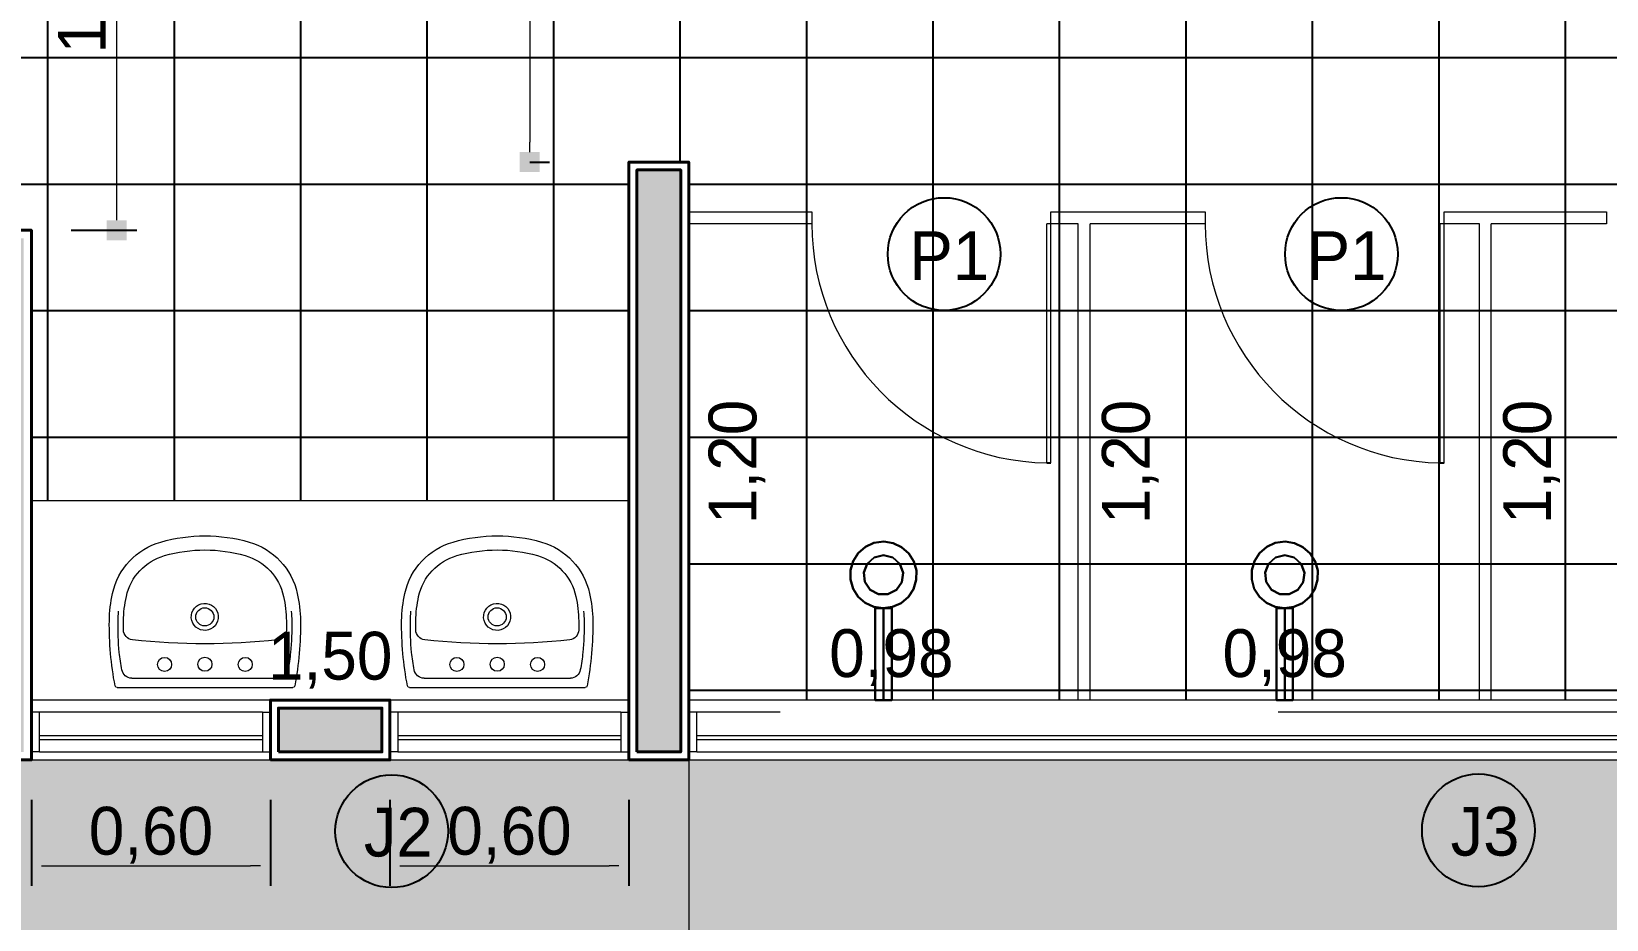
# Model space of a CAD drawing. Header units: millimetres. Extents: x 3006 to 6000, y 1661 to 3774.
# Drawn here: x 3761.305 to 3765.26, y 1859.657 to 1861.885 of the extents above; entities that cross this region are included whole.
import ezdxf

# ---------------------------------------------------------------- set-up
doc = ezdxf.new("R2010")
doc.units = ezdxf.units.MM
doc.header["$LTSCALE"] = 10
doc.linetypes.add('OCULTA', pattern=[0.375, 0.25, -0.125])
for name, color, linetype, lineweight in [('.10 ultra fina', 240, 'Continuous', 5), ('.15', 150, 'Continuous', 15), ('.20', 130, 'Continuous', 20), ('.40', 20, 'Continuous', 40), ('.40 Interno parede', 27, 'Continuous', 40), ('COTAS', 230, 'Continuous', 15)]:
    doc.layers.add(name, color=color, linetype=linetype, lineweight=lineweight)
doc.layers.add('.20 hachura', color=185, linetype='Continuous')
doc.layers.add('Escrita', color=34, linetype='Continuous')
doc.layers.add('Verde', color=7, linetype='Continuous', true_color=0x136734)
doc.styles.add('Texto Wilian', font='himalaya.ttf')
doc.dimstyles.new('Cota 1-75 Exter WMJ', dxfattribs={"dimtxt": 0.12, "dimasz": 0.05, "dimexe": 0.05, "dimexo": 0.1, "dimgap": 0.002, "dimtad": 1, "dimzin": 1, "dimtxsty": 'Texto Wilian', "dimblk": 'BOXFILLED', "dimcen": 2.5, "dimclrd": 230, "dimclre": 230, "dimclrt": 104, "dimazin": 0, "dimtfac": 1, "dimtix": 1, "dimtmove": 0, "dimatfit": 3, "dimfxl": 0.3, "dimfxlon": 1, "dimlwd": 20, "dimarcsym": 1})
doc.dimstyles.new('Cota 1-75 Interna WMJ', dxfattribs={"dimtxt": 0.12, "dimasz": 0.01, "dimexe": 1.25, "dimexo": 0.625, "dimgap": 0.05, "dimtad": 1, "dimzin": 1, "dimtxsty": 'Texto Wilian', "dimcen": 0, "dimse1": 1, "dimse2": 1, "dimsd1": 1, "dimsd2": 1, "dimclrd": 106, "dimclrt": 104, "dimazin": 0, "dimtfac": 1, "dimtix": 1, "dimtmove": 0, "dimatfit": 3, "dimfxl": 1, "dimlwd": 35, "dimarcsym": 2})

# ---------------------------------------------------------------- blocks, each defined once
blk = doc.blocks.new('*D186')
at = {"layer": 'Defpoints', "color": 0, "transparency": 16777216}
for p in [(3764.8975, 1861.403), (3764.8975, 1860.208), (3765.1961, 1860.208)]:
    blk.add_point(p, dxfattribs=at)
at = {"layer": 'COTAS', "color": 104, "transparency": 16777216, "insert": (3765.0714, 1860.8055), "char_height": 0.12, "attachment_point": 5, "rotation": 90, "style": 'Texto Wilian'}
blk.add_mtext('1,20', dxfattribs=at)
blk = doc.blocks.new('*D187')
at = {"layer": 'Defpoints', "color": 0, "transparency": 16777216}
for p in [(3765.9478, 1860.1899), (3764.9703, 1859.9439), (3765.9478, 1859.9439)]:
    blk.add_point(p, dxfattribs=at)
at = {"layer": 'COTAS', "color": 104, "transparency": 16777216, "insert": (3765.4591, 1860.3146), "char_height": 0.12, "attachment_point": 5, "style": 'Texto Wilian'}
blk.add_mtext('0,98', dxfattribs=at)
blk = doc.blocks.new('*D188')
at = {"layer": 'Defpoints', "color": 0, "transparency": 16777216}
for p in [(3763.89, 1861.403), (3763.89, 1860.208), (3764.1886, 1860.208)]:
    blk.add_point(p, dxfattribs=at)
at = {"layer": 'COTAS', "color": 104, "transparency": 16777216, "insert": (3764.0639, 1860.8055), "char_height": 0.12, "attachment_point": 5, "rotation": 90, "style": 'Texto Wilian'}
blk.add_mtext('1,20', dxfattribs=at)
blk = doc.blocks.new('*D189')
at = {"layer": 'Defpoints', "color": 0, "transparency": 16777216}
for p in [(3764.9403, 1860.1899), (3763.9628, 1859.9439), (3764.9403, 1859.9439)]:
    blk.add_point(p, dxfattribs=at)
at = {"layer": 'COTAS', "color": 104, "transparency": 16777216, "insert": (3764.4516, 1860.3146), "char_height": 0.12, "attachment_point": 5, "style": 'Texto Wilian'}
blk.add_mtext('0,98', dxfattribs=at)
blk = doc.blocks.new('*D190')
at = {"layer": 'Defpoints', "color": 0, "transparency": 16777216}
for p in [(3762.9025, 1861.403), (3762.9025, 1860.208), (3763.2011, 1860.208)]:
    blk.add_point(p, dxfattribs=at)
at = {"layer": 'COTAS', "color": 104, "transparency": 16777216, "insert": (3763.0764, 1860.8055), "char_height": 0.12, "attachment_point": 5, "rotation": 90, "style": 'Texto Wilian'}
blk.add_mtext('1,20', dxfattribs=at)
blk = doc.blocks.new('*D191')
at = {"layer": 'Defpoints', "color": 0, "transparency": 16777216}
for p in [(3763.9528, 1860.1899), (3762.9753, 1859.9439), (3763.9528, 1859.9439)]:
    blk.add_point(p, dxfattribs=at)
at = {"layer": 'COTAS', "color": 104, "transparency": 16777216, "insert": (3763.4641, 1860.3146), "char_height": 0.12, "attachment_point": 5, "style": 'Texto Wilian'}
blk.add_mtext('0,98', dxfattribs=at)
blk = doc.blocks.new('pia')
at = {"layer": 'Verde', "color": 106, "lineweight": 9}
for p, q in [((3632.5386, 1892.7625), (3632.9798, 1892.7625)), ((3632.5755, 1892.7392), (3632.9428, 1892.7392)), ((3632.5195, 1892.5854), (3632.5194, 1892.5854))]:
    blk.add_line(p, q, dxfattribs=at)
for centre, radius, start, end in [((3633.3451, 1892.6044), 0.826, 169.2541, 180.6498), ((3632.5386, 1892.7575), 0.00506, 90.0042, 169.2583), ((3632.9798, 1892.7575), 0.00506, 10.7281, 89.9972), ((3632.1722, 1892.6044), 0.827, 359.3495, 10.731), ((3633.2251, 1892.5969), 0.6854, 169.7827, 173.4949), ((3632.5755, 1892.7139), 0.0253, 90, 169.783), ((3632.6579, 1892.7048), 0.0177, 90, 270), ((3632.6579, 1892.7048), 0.0177, 270, 90), ((3632.7592, 1892.7043), 0.0177, 90, 270), ((3632.7592, 1892.7043), 0.0177, 270, 90), ((3632.8604, 1892.7048), 0.0177, 90, 270), ((3632.8604, 1892.7048), 0.0177, 270, 90), ((3632.9428, 1892.7139), 0.0253, 10.2166, 89.9995), ((3632.2932, 1892.5969), 0.6854, 6.5048, 10.217), ((3633.2277, 1892.6089), 0.6867, 174.5181, 181.1215), ((3632.2906, 1892.6089), 0.6867, 358.8786, 5.482), ((3632.5799, 1892.6178), 0.0253, 96.4549, 178.7674), ((3632.7592, 1891.0334), 1.6198, 83.5451, 96.4549), ((3632.9384, 1892.6178), 0.0253, 1.2326, 83.5451), ((3632.8734, 1892.602), 0.3543, 181.1211, 192.3163), ((3632.8734, 1892.602), 0.3323, 181.1217, 185.2926), ((3632.9725, 1892.6065), 0.418, 178.3832, 181.481), ((3632.8734, 1892.602), 0.3189, 181.1216, 192.3168), ((3632.7588, 1892.5854), 0.0339, 355.6714, 355.6007), ((3632.7588, 1892.5854), 0.0228, 90, 270), ((3632.7588, 1892.5854), 0.0228, 270, 90), ((3632.6449, 1892.602), 0.3189, 347.6831, 358.8784), ((3632.5459, 1892.6065), 0.418, 358.5187, 1.6165), ((3632.6449, 1892.602), 0.3323, 354.7074, 358.8783), ((3632.6449, 1892.602), 0.3543, 347.6833, 358.8785), ((3632.6954, 1892.5631), 0.1721, 192.3168, 254.1028), ((3632.6954, 1892.5631), 0.1367, 192.3168, 254.1027), ((3632.8229, 1892.5631), 0.1367, 285.8973, 347.6832), ((3632.8229, 1892.5631), 0.1721, 285.8972, 347.6832), ((3632.7592, 1892.787), 0.3695, 254.1028, 285.8972), ((3632.7592, 1892.787), 0.4049, 254.1028, 285.8972)]:
    blk.add_arc(centre, radius, start, end, dxfattribs=at)
blk = doc.blocks.new('*D205')
at = {"layer": 'Defpoints', "color": 0, "transparency": 16777216}
for p in [(3761.3053, 1860.4463), (3762.8053, 1860.4463), (3761.3053, 1860.1833)]:
    blk.add_point(p, dxfattribs=at)
at = {"layer": 'COTAS', "color": 104, "transparency": 16777216, "insert": (3762.0553, 1860.3081), "char_height": 0.12, "attachment_point": 5, "style": 'Texto Wilian'}
blk.add_mtext('1,50', dxfattribs=at)
blk = doc.blocks.new('_BoxFilled')
at = {"color": 0, "linetype": 'ByBlock', "lineweight": -2}
blk.add_line((-0.5, 0), (-1, 0), dxfattribs=at)
at = {"color": 0, "linetype": 'ByBlock'}
blk.add_solid([(-0.5, 0.5), (0.5, 0.5), (-0.5, -0.5), (0.5, -0.5)], dxfattribs=at)
blk = doc.blocks.new('*D301')
at = {"layer": 'COTAS', "color": 230, "lineweight": -2, "transparency": 16777216}
for p, q in [((3717.9963, 1858.4835), (3717.9963, 1858.1335)), ((3773.2383, 1858.4835), (3773.2383, 1858.1335))]:
    blk.add_line(p, q, dxfattribs=at)
at = {"layer": 'COTAS', "color": 230, "linetype": 'Continuous', "lineweight": 20, "transparency": 16777216}
blk.add_line((3773.1883, 1858.1835), (3718.0463, 1858.1835), dxfattribs=at)
at = {"layer": 'Defpoints', "color": 0, "transparency": 16777216}
for p in [(3773.2383, 1868.8129), (3717.9963, 1859.6079), (3717.9963, 1858.1835)]:
    blk.add_point(p, dxfattribs=at)
at = {"layer": 'COTAS', "color": 230, "lineweight": 20, "transparency": 16777216, "xscale": 0.05, "yscale": 0.05, "zscale": 0.05, "rotation": 180}
blk.add_blockref('_BoxFilled', (3717.9963, 1858.1835), dxfattribs=at)
at = {"layer": 'COTAS', "color": 230, "lineweight": 20, "transparency": 16777216, "xscale": 0.05, "yscale": 0.05, "zscale": 0.05}
blk.add_blockref('_BoxFilled', (3773.2383, 1858.1835), dxfattribs=at)
at = {"layer": 'COTAS', "color": 104, "transparency": 16777216, "insert": (3745.6173, 1858.2602), "char_height": 0.12, "attachment_point": 5, "style": 'Texto Wilian'}
blk.add_mtext('55,24', dxfattribs=at)
blk = doc.blocks.new('*D348')
at = {"layer": 'COTAS', "color": 230, "lineweight": -2, "transparency": 16777216}
for p, q in [((3762.5561, 1862.603), (3762.5061, 1862.603)), ((3762.5561, 1861.558), (3762.6061, 1861.558))]:
    blk.add_line(p, q, dxfattribs=at)
at = {"layer": 'COTAS', "color": 230, "linetype": 'Continuous', "lineweight": 20, "transparency": 16777216}
blk.add_line((3762.5561, 1862.553), (3762.5561, 1861.608), dxfattribs=at)
at = {"layer": 'Defpoints', "color": 0, "transparency": 16777216}
for p in [(3762.5561, 1862.603), (3762.5561, 1861.558), (3762.5561, 1861.558)]:
    blk.add_point(p, dxfattribs=at)
at = {"layer": 'COTAS', "color": 230, "lineweight": 20, "transparency": 16777216, "xscale": 0.05, "yscale": 0.05, "zscale": 0.05}
for p, rotation in [((3762.5561, 1862.603), 90), ((3762.5561, 1861.558), 270)]:
    blk.add_blockref('_BoxFilled', p, dxfattribs=dict(at, rotation=rotation))
at = {"layer": 'COTAS', "color": 104, "transparency": 16777216, "insert": (3762.4794, 1862.0805), "char_height": 0.12, "attachment_point": 5, "rotation": 90, "style": 'Texto Wilian'}
blk.add_mtext('1,05', dxfattribs=at)
blk = doc.blocks.new('*D357')
at = {"layer": 'COTAS', "color": 230, "lineweight": -2, "transparency": 16777216}
for p, q in [((3761.4053, 1862.5867), (3761.5694, 1862.5867)), ((3761.4053, 1861.3867), (3761.5694, 1861.3867))]:
    blk.add_line(p, q, dxfattribs=at)
at = {"layer": 'COTAS', "color": 230, "linetype": 'Continuous', "lineweight": 20, "transparency": 16777216}
blk.add_line((3761.5194, 1861.4367), (3761.5194, 1862.5367), dxfattribs=at)
at = {"layer": 'Defpoints', "color": 0, "transparency": 16777216}
for p in [(3761.3053, 1862.5867), (3761.5194, 1862.5867), (3761.3053, 1861.3867)]:
    blk.add_point(p, dxfattribs=at)
at = {"layer": 'COTAS', "color": 230, "lineweight": 20, "transparency": 16777216, "xscale": 0.05, "yscale": 0.05, "zscale": 0.05}
for p, rotation in [((3761.5194, 1862.5867), 90), ((3761.5194, 1861.3867), 270)]:
    blk.add_blockref('_BoxFilled', p, dxfattribs=dict(at, rotation=rotation))
at = {"layer": 'COTAS', "color": 104, "transparency": 16777216, "insert": (3761.4427, 1861.9867), "char_height": 0.12, "attachment_point": 5, "rotation": 90, "style": 'Texto Wilian'}
blk.add_mtext('1,20', dxfattribs=at)
blk = doc.blocks.new('ertetet')
at = {"layer": 'Verde', "color": 106}
for points, invisible_edges in [([(3764.2006, 1857.0797, -0.0983), (3764.1481, 1857.0343, -0.0983), (3764.1413, 1857.0115, -0.0983)], 13), ([(3764.2006, 1857.0797, -0.0983), (3764.1413, 1857.0115, -0.0983), (3764.1413, 1856.9877, -0.0983)], 13), ([(3764.2006, 1857.0797, -0.0983), (3764.1413, 1856.9877, -0.0983), (3764.1479, 1856.9649, -0.0983)], 13), ([(3764.1413, 1857.0115, 0.0127), (3764.1481, 1857.0343, 0.0127), (3764.2006, 1857.0797, 0.0127)], 14), ([(3764.1413, 1856.9877, 0.0127), (3764.1413, 1857.0115, 0.0127), (3764.2006, 1857.0797, 0.0127)], 14), ([(3764.1479, 1856.9649, 0.0127), (3764.1413, 1856.9877, 0.0127), (3764.2006, 1857.0797, 0.0127)], 14), ([(3764.2006, 1857.0797, -0.0983), (3764.1479, 1856.9649, -0.0983), (3764.1607, 1856.9448, -0.0983)], 13), ([(3764.1607, 1856.9448, 0.0127), (3764.1479, 1856.9649, 0.0127), (3764.2006, 1857.0797, 0.0127)], 14), ([(3764.2006, 1857.0797, -0.0983), (3764.161, 1857.0543, -0.0983), (3764.1481, 1857.0343, -0.0983)], 13), ([(3764.1481, 1857.0343, 0.0127), (3764.161, 1857.0543, 0.0127), (3764.2006, 1857.0797, 0.0127)], 14), ([(3764.2006, 1857.0797, -0.0983), (3764.1607, 1856.9448, -0.0983), (3764.1786, 1856.9292, -0.0983)], 13), ([(3764.1786, 1856.9292, 0.0127), (3764.1607, 1856.9448, 0.0127), (3764.2006, 1857.0797, 0.0127)], 14), ([(3764.2006, 1857.0797, -0.0983), (3764.179, 1857.0698, -0.0983), (3764.161, 1857.0543, -0.0983)], 12), ([(3764.161, 1857.0543, 0.0127), (3764.179, 1857.0698, 0.0127), (3764.2006, 1857.0797, 0.0127)], 12), ([(3764.2006, 1857.0797, -0.0983), (3764.1786, 1856.9292, -0.0983), (3764.2002, 1856.9192, -0.0983)], 13), ([(3764.2002, 1856.9192, 0.0127), (3764.1786, 1856.9292, 0.0127), (3764.2006, 1857.0797, 0.0127)], 14), ([(3764.2006, 1857.0797, -0.0983), (3764.2002, 1856.9192, -0.0983), (3764.2237, 1856.9157, -0.0983)], 13), ([(3764.2237, 1856.9157, 0.0127), (3764.2002, 1856.9192, 0.0127), (3764.2006, 1857.0797, 0.0127)], 14), ([(3764.2006, 1857.0797, -0.0983), (3764.2485, 1857.0794, -0.0983), (3764.225, 1857.083, -0.0983)], 1), ([(3764.225, 1857.083, 0.0127), (3764.2485, 1857.0794, 0.0127), (3764.2006, 1857.0797, 0.0127)], 2), ([(3764.2006, 1857.0797, -0.0983), (3764.2237, 1856.9157, -0.0983), (3764.2473, 1856.919, -0.0983)], 13), ([(3764.2006, 1857.0797, -0.0983), (3764.2473, 1856.919, -0.0983), (3764.2689, 1856.9287, -0.0983)], 13), ([(3764.2473, 1856.919, 0.0127), (3764.2237, 1856.9157, 0.0127), (3764.2006, 1857.0797, 0.0127)], 14), ([(3764.2689, 1856.9287, 0.0127), (3764.2473, 1856.919, 0.0127), (3764.2006, 1857.0797, 0.0127)], 14), ([(3764.2485, 1857.0794, -0.0983), (3764.3005, 1857.0335, -0.0983), (3764.27, 1857.0694, -0.0983)], 3), ([(3764.27, 1857.0694, 0.0127), (3764.3005, 1857.0335, 0.0127), (3764.2485, 1857.0794, 0.0127)], 3), ([(3764.2011, 1857.0434, 0.0127), (3764.1833, 1857.0277, 0.0127), (3764.1748, 1857.0055, 0.0127)], 12), ([(3764.2011, 1857.0434, 0.0127), (3764.1748, 1857.0055, 0.0127), (3764.1776, 1856.9819, 0.0127)], 13), ([(3764.1748, 1857.0055, 0.0444), (3764.1833, 1857.0277, 0.0444), (3764.2011, 1857.0434, 0.0444)], 12), ([(3764.1776, 1856.9819, 0.0444), (3764.1748, 1857.0055, 0.0444), (3764.2011, 1857.0434, 0.0444)], 14), ([(3764.2011, 1857.0434, 0.0127), (3764.1776, 1856.9819, 0.0127), (3764.191, 1856.9623, 0.0127)], 13), ([(3764.191, 1856.9623, 0.0444), (3764.1776, 1856.9819, 0.0444), (3764.2011, 1857.0434, 0.0444)], 14), ([(3764.2011, 1857.0434, 0.0127), (3764.191, 1856.9623, 0.0127), (3764.212, 1856.9512, 0.0127)], 13), ([(3764.212, 1856.9512, 0.0444), (3764.191, 1856.9623, 0.0444), (3764.2011, 1857.0434, 0.0444)], 14), ([(3764.2011, 1857.0434, 0.0127), (3764.2652, 1857.0272, 0.0127), (3764.2246, 1857.049, 0.0127)], 3), ([(3764.2246, 1857.049, 0.0444), (3764.2652, 1857.0272, 0.0444), (3764.2011, 1857.0434, 0.0444)], 3), ([(3764.2011, 1857.0434, 0.0127), (3764.212, 1856.9512, 0.0127), (3764.2357, 1856.9511, 0.0127)], 13), ([(3764.2011, 1857.0434, 0.0127), (3764.2357, 1856.9511, 0.0127), (3764.2568, 1856.962, 0.0127)], 13), ([(3764.2357, 1856.9511, 0.0444), (3764.212, 1856.9512, 0.0444), (3764.2011, 1857.0434, 0.0444)], 14), ([(3764.2568, 1856.962, 0.0444), (3764.2357, 1856.9511, 0.0444), (3764.2011, 1857.0434, 0.0444)], 14), ([(3764.2246, 1857.049, 0.0127), (3764.2652, 1857.0272, 0.0127), (3764.2476, 1857.0431, 0.0127)], 1), ([(3764.2476, 1857.0431, 0.0444), (3764.2652, 1857.0272, 0.0444), (3764.2246, 1857.049, 0.0444)], 2), ([(3764.27, 1857.0694, -0.0983), (3764.3005, 1857.0335, -0.0983), (3764.2878, 1857.0536, -0.0983)], 1), ([(3764.2878, 1857.0536, 0.0127), (3764.3005, 1857.0335, 0.0127), (3764.27, 1857.0694, 0.0127)], 2), ([(3764.2652, 1857.0272, 0.0127), (3764.2568, 1856.962, 0.0127), (3764.2735, 1857.005, 0.0127)], 3), ([(3764.2735, 1857.005, 0.0444), (3764.2568, 1856.962, 0.0444), (3764.2652, 1857.0272, 0.0444)], 3), ([(3764.2735, 1857.005, 0.0127), (3764.2568, 1856.962, 0.0127), (3764.2704, 1856.9815, 0.0127)], 1), ([(3764.2704, 1856.9815, 0.0444), (3764.2568, 1856.962, 0.0444), (3764.2735, 1857.005, 0.0444)], 2), ([(3764.3005, 1857.0335, -0.0983), (3764.3068, 1856.9869, -0.0983), (3764.307, 1857.0107, -0.0983)], 1), ([(3764.307, 1857.0107, 0.0127), (3764.3068, 1856.9869, 0.0127), (3764.3005, 1857.0335, 0.0127)], 2), ([(3764.3068, 1856.9869, -0.0983), (3764.2689, 1856.9287, -0.0983), (3764.3, 1856.9641, -0.0983)], 3), ([(3764.3, 1856.9641, 0.0127), (3764.2689, 1856.9287, 0.0127), (3764.3068, 1856.9869, 0.0127)], 3), ([(3764.3, 1856.9641, -0.0983), (3764.2689, 1856.9287, -0.0983), (3764.287, 1856.9442, -0.0983)], 1), ([(3764.287, 1856.9442, 0.0127), (3764.2689, 1856.9287, 0.0127), (3764.3, 1856.9641, 0.0127)], 2)]:
    blk.add_3dface(points, dxfattribs=dict(at, invisible_edges=invisible_edges))
for points in [[(3764.2006, 1857.0797, 0.0127), (3764.179, 1857.0698, 0.0127), (3764.179, 1857.0698, -0.0983), (3764.2006, 1857.0797, -0.0983)], [(3764.225, 1857.083, 0.0127), (3764.2006, 1857.0797, 0.0127), (3764.2006, 1857.0797, -0.0983), (3764.225, 1857.083, -0.0983)], [(3764.2485, 1857.0794, 0.0127), (3764.225, 1857.083, 0.0127), (3764.225, 1857.083, -0.0983), (3764.2485, 1857.0794, -0.0983)], [(3764.27, 1857.0694, 0.0127), (3764.2485, 1857.0794, 0.0127), (3764.2485, 1857.0794, -0.0983), (3764.27, 1857.0694, -0.0983)], [(3764.161, 1857.0543, 0.0127), (3764.1481, 1857.0343, 0.0127), (3764.1481, 1857.0343, -0.0983), (3764.161, 1857.0543, -0.0983)], [(3764.179, 1857.0698, 0.0127), (3764.161, 1857.0543, 0.0127), (3764.161, 1857.0543, -0.0983), (3764.179, 1857.0698, -0.0983)], [(3764.2011, 1857.0434, 0.0444), (3764.1833, 1857.0277, 0.0444), (3764.1833, 1857.0277, 0.0127), (3764.2011, 1857.0434, 0.0127)], [(3764.2246, 1857.049, 0.0444), (3764.2011, 1857.0434, 0.0444), (3764.2011, 1857.0434, 0.0127), (3764.2246, 1857.049, 0.0127)], [(3764.2476, 1857.0431, 0.0444), (3764.2246, 1857.049, 0.0444), (3764.2246, 1857.049, 0.0127), (3764.2476, 1857.0431, 0.0127)], [(3764.2652, 1857.0272, 0.0444), (3764.2476, 1857.0431, 0.0444), (3764.2476, 1857.0431, 0.0127), (3764.2652, 1857.0272, 0.0127)], [(3764.2878, 1857.0536, 0.0127), (3764.27, 1857.0694, 0.0127), (3764.27, 1857.0694, -0.0983), (3764.2878, 1857.0536, -0.0983)], [(3764.3005, 1857.0335, 0.0127), (3764.2878, 1857.0536, 0.0127), (3764.2878, 1857.0536, -0.0983), (3764.3005, 1857.0335, -0.0983)], [(3764.1481, 1857.0343, 0.0127), (3764.1413, 1857.0115, 0.0127), (3764.1413, 1857.0115, -0.0983), (3764.1481, 1857.0343, -0.0983)], [(3764.1413, 1857.0115, 0.0127), (3764.1413, 1856.9877, 0.0127), (3764.1413, 1856.9877, -0.0983), (3764.1413, 1857.0115, -0.0983)], [(3764.1833, 1857.0277, 0.0444), (3764.1748, 1857.0055, 0.0444), (3764.1748, 1857.0055, 0.0127), (3764.1833, 1857.0277, 0.0127)], [(3764.1748, 1857.0055, 0.0444), (3764.1776, 1856.9819, 0.0444), (3764.1776, 1856.9819, 0.0127), (3764.1748, 1857.0055, 0.0127)], [(3764.2735, 1857.005, 0.0444), (3764.2652, 1857.0272, 0.0444), (3764.2652, 1857.0272, 0.0127), (3764.2735, 1857.005, 0.0127)], [(3764.2704, 1856.9815, 0.0444), (3764.2735, 1857.005, 0.0444), (3764.2735, 1857.005, 0.0127), (3764.2704, 1856.9815, 0.0127)], [(3764.307, 1857.0107, 0.0127), (3764.3005, 1857.0335, 0.0127), (3764.3005, 1857.0335, -0.0983), (3764.307, 1857.0107, -0.0983)], [(3764.3068, 1856.9869, 0.0127), (3764.307, 1857.0107, 0.0127), (3764.307, 1857.0107, -0.0983), (3764.3068, 1856.9869, -0.0983)], [(3764.1413, 1856.9877, 0.0127), (3764.1479, 1856.9649, 0.0127), (3764.1479, 1856.9649, -0.0983), (3764.1413, 1856.9877, -0.0983)], [(3764.1479, 1856.9649, 0.0127), (3764.1607, 1856.9448, 0.0127), (3764.1607, 1856.9448, -0.0983), (3764.1479, 1856.9649, -0.0983)], [(3764.1776, 1856.9819, 0.0444), (3764.191, 1856.9623, 0.0444), (3764.191, 1856.9623, 0.0127), (3764.1776, 1856.9819, 0.0127)], [(3764.191, 1856.9623, 0.0444), (3764.212, 1856.9512, 0.0444), (3764.212, 1856.9512, 0.0127), (3764.191, 1856.9623, 0.0127)], [(3764.2357, 1856.9511, 0.0444), (3764.2568, 1856.962, 0.0444), (3764.2568, 1856.962, 0.0127), (3764.2357, 1856.9511, 0.0127)], [(3764.2568, 1856.962, 0.0444), (3764.2704, 1856.9815, 0.0444), (3764.2704, 1856.9815, 0.0127), (3764.2568, 1856.962, 0.0127)], [(3764.287, 1856.9442, 0.0127), (3764.3, 1856.9641, 0.0127), (3764.3, 1856.9641, -0.0983), (3764.287, 1856.9442, -0.0983)], [(3764.3, 1856.9641, 0.0127), (3764.3068, 1856.9869, 0.0127), (3764.3068, 1856.9869, -0.0983), (3764.3, 1856.9641, -0.0983)], [(3764.1607, 1856.9448, 0.0127), (3764.1786, 1856.9292, 0.0127), (3764.1786, 1856.9292, -0.0983), (3764.1607, 1856.9448, -0.0983)], [(3764.1786, 1856.9292, 0.0127), (3764.2002, 1856.9192, 0.0127), (3764.2002, 1856.9192, -0.0983), (3764.1786, 1856.9292, -0.0983)], [(3764.2002, 1856.9192, 0.0127), (3764.2237, 1856.9157, 0.0127), (3764.2237, 1856.9157, -0.0983), (3764.2002, 1856.9192, -0.0983)], [(3764.2034, 1856.6854, -0.012), (3764.2034, 1856.9164, -0.012), (3764.2242, 1856.9164), (3764.2242, 1856.6854)], [(3764.2034, 1856.6854, -0.036), (3764.2034, 1856.9164, -0.036), (3764.2034, 1856.9164, -0.012), (3764.2034, 1856.6854, -0.012)], [(3764.2242, 1856.6854, -0.048), (3764.2242, 1856.9164, -0.048), (3764.2034, 1856.9164, -0.036), (3764.2034, 1856.6854, -0.036)], [(3764.212, 1856.9512, 0.0444), (3764.2357, 1856.9511, 0.0444), (3764.2357, 1856.9511, 0.0127), (3764.212, 1856.9512, 0.0127)], [(3764.2237, 1856.9157, 0.0127), (3764.2473, 1856.919, 0.0127), (3764.2473, 1856.919, -0.0983), (3764.2237, 1856.9157, -0.0983)], [(3764.2242, 1856.6854), (3764.2242, 1856.9164), (3764.245, 1856.9164, -0.012), (3764.245, 1856.6854, -0.012)], [(3764.245, 1856.6854, -0.036), (3764.245, 1856.9164, -0.036), (3764.2242, 1856.9164, -0.048), (3764.2242, 1856.6854, -0.048)], [(3764.245, 1856.6854, -0.012), (3764.245, 1856.9164, -0.012), (3764.245, 1856.9164, -0.036), (3764.245, 1856.6854, -0.036)], [(3764.2473, 1856.919, 0.0127), (3764.2689, 1856.9287, 0.0127), (3764.2689, 1856.9287, -0.0983), (3764.2473, 1856.919, -0.0983)], [(3764.2689, 1856.9287, 0.0127), (3764.287, 1856.9442, 0.0127), (3764.287, 1856.9442, -0.0983), (3764.2689, 1856.9287, -0.0983)]]:
    blk.add_3dface(points, dxfattribs=at)
blk = doc.blocks.new('*D916')
at = {"layer": 'COTAS', "color": 230, "lineweight": -2, "ltscale": 10, "transparency": 16777216}
for p, q in [((3761.3053, 1859.958), (3761.3053, 1859.7421)), ((3761.9053, 1859.958), (3761.9053, 1859.7421))]:
    blk.add_line(p, q, dxfattribs=at)
at = {"layer": 'COTAS', "color": 230, "linetype": 'Continuous', "lineweight": 20, "ltscale": 10, "transparency": 16777216}
blk.add_line((3761.3553, 1859.7921), (3761.8553, 1859.7921), dxfattribs=at)
at = {"layer": 'Defpoints', "color": 0, "ltscale": 10, "transparency": 16777216}
for p in [(3761.3053, 1860.058), (3761.9053, 1860.058), (3761.9053, 1859.7921)]:
    blk.add_point(p, dxfattribs=at)
at = {"layer": 'COTAS', "color": 230, "lineweight": 20, "ltscale": 10, "transparency": 16777216, "xscale": 0.05, "yscale": 0.05, "zscale": 0.05, "rotation": 180}
blk.add_blockref('_BoxFilled', (3761.3053, 1859.7921), dxfattribs=at)
at = {"layer": 'COTAS', "color": 230, "lineweight": 20, "ltscale": 10, "transparency": 16777216, "xscale": 0.05, "yscale": 0.05, "zscale": 0.05}
blk.add_blockref('_BoxFilled', (3761.9053, 1859.7921), dxfattribs=at)
at = {"layer": 'COTAS', "color": 104, "ltscale": 10, "transparency": 16777216, "insert": (3761.6053, 1859.8689), "char_height": 0.12, "attachment_point": 5, "style": 'Texto Wilian'}
blk.add_mtext('0,60', dxfattribs=at)
blk = doc.blocks.new('*D917')
at = {"layer": 'COTAS', "color": 230, "lineweight": -2, "ltscale": 10, "transparency": 16777216}
for p, q in [((3762.2053, 1859.958), (3762.2053, 1859.7421)), ((3762.8053, 1859.958), (3762.8053, 1859.7421))]:
    blk.add_line(p, q, dxfattribs=at)
at = {"layer": 'COTAS', "color": 230, "linetype": 'Continuous', "lineweight": 20, "ltscale": 10, "transparency": 16777216}
blk.add_line((3762.2553, 1859.7921), (3762.7553, 1859.7921), dxfattribs=at)
at = {"layer": 'Defpoints', "color": 0, "ltscale": 10, "transparency": 16777216}
for p in [(3762.2053, 1860.058), (3762.8053, 1860.058), (3762.8053, 1859.7921)]:
    blk.add_point(p, dxfattribs=at)
at = {"layer": 'COTAS', "color": 230, "lineweight": 20, "ltscale": 10, "transparency": 16777216, "xscale": 0.05, "yscale": 0.05, "zscale": 0.05, "rotation": 180}
blk.add_blockref('_BoxFilled', (3762.2053, 1859.7921), dxfattribs=at)
at = {"layer": 'COTAS', "color": 230, "lineweight": 20, "ltscale": 10, "transparency": 16777216, "xscale": 0.05, "yscale": 0.05, "zscale": 0.05}
blk.add_blockref('_BoxFilled', (3762.8053, 1859.7921), dxfattribs=at)
at = {"layer": 'COTAS', "color": 104, "ltscale": 10, "transparency": 16777216, "insert": (3762.5053, 1859.8689), "char_height": 0.12, "attachment_point": 5, "style": 'Texto Wilian'}
blk.add_mtext('0,60', dxfattribs=at)

msp = doc.modelspace()

# ---------------------------------------------------------------- hatches: boundary and pattern name
at = {"layer": '.20 hachura'}
h = msp.add_hatch(dxfattribs=at)
h.set_pattern_fill('AR-HBONE', color=185, scale=0.001)
edge = h.paths.add_edge_path()
edge.add_line((3773.0883, 1869.683), (3771.5066, 1869.683))
edge.add_arc((3758.223, 1873.9584), 13.9547, 329.12833, 342.15899, ccw=False)
edge.add_line((3770.2006, 1866.798), (3770.2006, 1865.298))
edge.add_line((3770.2006, 1865.298), (3767.1053, 1865.298))
edge.add_line((3767.1053, 1865.298), (3767.1053, 1860.058))
edge.add_line((3767.1053, 1860.058), (3755.7103, 1860.058))
edge.add_line((3755.7103, 1860.058), (3755.7103, 1859.458))
edge.add_line((3755.7103, 1859.458), (3754.2103, 1859.458))
edge.add_line((3754.2103, 1859.458), (3754.2103, 1860.058))
edge.add_line((3754.2103, 1860.058), (3752.1383, 1860.058))
edge.add_line((3752.1383, 1860.058), (3752.1383, 1859.458))
edge.add_line((3752.1383, 1859.458), (3750.1383, 1859.458))
edge.add_line((3750.1383, 1859.458), (3750.1383, 1860.058))
edge.add_line((3750.1383, 1860.058), (3727.4333, 1860.058))
edge.add_line((3727.4333, 1860.058), (3727.4433, 1859.058))
edge.add_line((3727.4433, 1859.058), (3720.1883, 1859.058))
edge.add_line((3720.1883, 1859.058), (3720.1883, 1860.058))
edge.add_line((3720.1883, 1860.058), (3717.9963, 1860.058))
edge.add_line((3717.9963, 1860.058), (3717.9963, 1872.563))
edge.add_line((3717.9963, 1872.563), (3715.9963, 1872.5389))
edge.add_line((3715.9963, 1872.5389), (3715.9963, 1858.058))
edge.add_line((3715.9963, 1858.058), (3769.1053, 1858.058))
edge.add_line((3769.1053, 1858.058), (3769.1053, 1860.4811))
edge.add_arc((3761.3053, 1872.563), 14.3809, 302.84623, 374.33722)
edge.add_arc((3761.3053, 1872.563), 14.3809, 14.33722, 57.15377)
edge.add_line((3769.1053, 1884.6448), (3769.1053, 1887.068))
edge.add_line((3769.1053, 1887.068), (3715.9963, 1887.068))
edge.add_line((3715.9963, 1887.068), (3715.9963, 1872.5394))
edge.add_line((3715.9963, 1872.5394), (3717.9963, 1872.563))
edge.add_line((3717.9963, 1872.563), (3717.9963, 1885.068))
edge.add_line((3717.9963, 1885.068), (3720.1883, 1885.068))
edge.add_line((3720.1883, 1885.068), (3720.1883, 1886.068))
edge.add_line((3720.1883, 1886.068), (3728.6383, 1886.068))
edge.add_line((3728.6383, 1886.068), (3728.6383, 1885.068))
edge.add_line((3728.6383, 1885.068), (3750.1383, 1885.068))
edge.add_line((3750.1383, 1885.068), (3750.1383, 1885.668))
edge.add_line((3750.1383, 1885.668), (3752.1383, 1885.668))
edge.add_line((3752.1383, 1885.668), (3752.1383, 1885.068))
edge.add_line((3752.1383, 1885.068), (3754.2103, 1885.068))
edge.add_line((3754.2103, 1885.068), (3754.2103, 1885.668))
edge.add_line((3754.2103, 1885.668), (3755.7103, 1885.668))
edge.add_line((3755.7103, 1885.668), (3755.7103, 1885.068))
edge.add_line((3755.7103, 1885.068), (3767.1053, 1885.068))
edge.add_line((3767.1053, 1885.068), (3767.1053, 1879.828))
edge.add_line((3767.1053, 1879.828), (3770.2006, 1879.828))
edge.add_line((3770.2006, 1879.828), (3770.2006, 1878.328))
edge.add_arc((3758.5419, 1871.3119), 13.6069, 17.67373, 31.03894, ccw=False)
edge.add_line((3771.5066, 1875.443), (3773.0883, 1875.443))
edge.add_line((3773.0883, 1875.443), (3773.0883, 1875.863))
edge.add_line((3773.0883, 1875.863), (3773.2383, 1875.863))
edge.add_line((3773.2383, 1875.863), (3773.2383, 1869.263))
edge.add_line((3773.2383, 1869.263), (3773.0883, 1869.263))
edge.add_line((3773.0883, 1869.263), (3773.0883, 1869.683))
h = msp.add_hatch(color=185, dxfattribs=at)
h.dxf.hatch_style = 1
h.paths.add_polyline_path([(3754.1903, 1884.658), (3754.0513, 1884.658), (3754.0513, 1881.198), (3754.1903, 1881.198)])
h.paths.add_polyline_path([(3761.2853, 1864.593), (3761.1753, 1864.593), (3761.1753, 1863.928), (3758.2303, 1863.928), (3758.2303, 1862.978), (3756.6853, 1862.978), (3756.6853, 1862.868), (3758.3403, 1862.868), (3758.3403, 1863.818), (3761.1753, 1863.818), (3761.1753, 1862.6067), (3761.2853, 1862.6067)])
h.paths.add_polyline_path([(3754.1903, 1860.468), (3754.0513, 1860.468), (3754.0513, 1863.928), (3754.1903, 1863.928)])
h.paths.add_polyline_path([(3766.9753, 1860.078), (3766.9753, 1865.278), (3767.0853, 1865.278), (3767.0853, 1860.078)])
h.paths.add_polyline_path([(3762.8253, 1865.278), (3762.9353, 1865.278), (3762.9353, 1863.818), (3762.8253, 1863.818)])
h.paths.add_polyline_path([(3762.8253, 1860.078), (3762.9353, 1860.078), (3762.9353, 1861.538), (3762.8253, 1861.538)])
h.paths.add_polyline_path([(3755.8453, 1860.078), (3755.8453, 1863.818), (3757.3903, 1863.818), (3757.3903, 1863.928), (3755.7303, 1863.928), (3755.7303, 1860.078)])
h.paths.add_polyline_path([(3761.2853, 1880.533), (3761.1753, 1880.533), (3761.1753, 1881.198), (3758.2303, 1881.198), (3758.2303, 1882.148), (3756.6853, 1882.148), (3756.6853, 1882.258), (3758.3403, 1882.258), (3758.3403, 1881.308), (3761.1753, 1881.308), (3761.1753, 1882.5192), (3761.2853, 1882.5192)])
h.paths.add_polyline_path([(3766.9753, 1885.048), (3766.9753, 1879.848), (3767.0853, 1879.848), (3767.0853, 1885.048)])
h.paths.add_polyline_path([(3762.8253, 1879.848), (3762.9353, 1879.848), (3762.9353, 1881.308), (3762.8253, 1881.308)])
h.paths.add_polyline_path([(3762.8253, 1885.048), (3762.9353, 1885.048), (3762.9353, 1883.588), (3762.8253, 1883.588)])
h.paths.add_polyline_path([(3755.8453, 1885.048), (3755.8453, 1881.308), (3757.3903, 1881.308), (3757.3903, 1881.198), (3755.7303, 1881.198), (3755.7303, 1885.048)])
h.paths.add_polyline_path([(3761.1753, 1860.078), (3761.1753, 1861.3667), (3761.2853, 1861.3667), (3761.2853, 1860.078)])
h.paths.add_polyline_path([(3761.1753, 1885.048), (3761.1753, 1883.7592), (3761.2853, 1883.7592), (3761.2853, 1885.048)])
h.paths.add_polyline_path([(3754.1903, 1869.4824), (3754.1903, 1865.083), (3754.0513, 1865.083), (3754.0513, 1869.4824)])
h.paths.add_polyline_path([(3755.8403, 1865.833), (3755.7303, 1865.833), (3755.7303, 1869.543), (3761.2853, 1869.543), (3761.2853, 1865.833), (3761.1753, 1865.833), (3761.1753, 1869.433), (3758.5628, 1869.433), (3758.5628, 1865.833), (3758.4528, 1865.833), (3758.4528, 1869.433), (3755.8403, 1869.433)])
h.paths.add_polyline_path([(3758.4528, 1879.293), (3758.4528, 1875.693), (3755.8403, 1875.693), (3755.8403, 1879.293), (3755.7303, 1879.293), (3755.7303, 1875.583), (3761.2853, 1875.583), (3761.2853, 1879.293), (3761.1753, 1879.293), (3761.1753, 1875.693), (3758.5628, 1875.693), (3758.5628, 1879.293)])
h.paths.add_polyline_path([(3757.3128, 1879.293), (3757.3128, 1879.183), (3757.2028, 1879.183), (3757.2028, 1879.293)], flags=17)
h.paths.add_polyline_path([(3757.3128, 1865.833), (3757.3128, 1865.943), (3757.2028, 1865.943), (3757.2028, 1865.833)])
h.paths.add_polyline_path([(3759.8128, 1879.183), (3759.8128, 1879.293), (3759.7028, 1879.293), (3759.7028, 1879.183)], flags=17)
h.paths.add_polyline_path([(3759.7028, 1865.943), (3759.7028, 1865.833), (3759.8128, 1865.833), (3759.8128, 1865.943)])
edge = h.paths.add_edge_path()
edge.add_line((3754.1903, 1875.563), (3754.1903, 1880.043))
edge.add_line((3754.1903, 1880.043), (3754.0513, 1880.043))
edge.add_line((3754.0513, 1880.043), (3754.0513, 1875.563))
h = msp.add_hatch(dxfattribs=at)
h.set_pattern_fill('ANSI37', color=185, scale=0.1, angle=45)
h.set_pattern_definition([(90, (34.8489, 0), (-0.3175, 0), []), (180, (34.8489, 0), (-6e-17, -0.3175), [])])
h.paths.add_polyline_path([(3761.0303, 1861.1166), (3761.0303, 1860.2436), (3755.9903, 1860.2436), (3755.9903, 1861.1166)])
h.paths.add_polyline_path([(3758.4039, 1862.8895), (3758.4039, 1863.7625), (3761.0919, 1863.7625), (3761.0919, 1862.8895)])
h.paths.add_polyline_path([(3762.8053, 1862.753), (3766.9553, 1862.753), (3766.9553, 1865.148), (3762.9553, 1865.148), (3762.9553, 1863.798), (3762.8053, 1863.798), (3762.8053, 1863.943), (3761.3053, 1863.943), (3761.3053, 1862.5867), (3761.1553, 1862.5867), (3761.1553, 1863.798), (3758.3603, 1863.798), (3758.3603, 1862.848), (3756.6653, 1862.848), (3756.6653, 1862.998), (3758.2103, 1862.998), (3758.2103, 1863.948), (3757.4103, 1863.948), (3757.4103, 1863.798), (3755.8653, 1863.798), (3755.8653, 1860.208), (3761.1553, 1860.208), (3761.1553, 1861.3867), (3761.3053, 1861.3867), (3761.3053, 1860.708), (3762.8053, 1860.708), (3762.8053, 1861.558), (3762.9553, 1861.558), (3762.9553, 1860.208), (3766.9553, 1860.208), (3766.9553, 1862.603), (3762.8053, 1862.603)])
h = msp.add_hatch(color=185, dxfattribs=at)
h.dxf.hatch_style = 1
h.paths.add_polyline_path([(3762.1853, 1860.188), (3761.9253, 1860.188), (3761.9253, 1860.078), (3762.1853, 1860.078)])

# ---------------------------------------------------------------- linework, layer by layer
at = {"layer": '.10 ultra fina', "color": 240, "linetype": 'OCULTA', "lineweight": 5}
for p, q in [((3761.8853, 1860.178), (3761.3253, 1860.178)), ((3762.7853, 1860.178), (3762.2253, 1860.178)), ((3766.9353, 1860.178), (3762.9753, 1860.178)), ((3761.3253, 1860.078), (3761.8853, 1860.078)), ((3762.2253, 1860.078), (3762.7853, 1860.078)), ((3762.9753, 1860.078), (3766.9353, 1860.078))]:
    msp.add_line(p, q, dxfattribs=at)
at = {"layer": '.15', "color": 150, "lineweight": 15}
for p, q in [((3761.9053, 1860.208), (3761.3053, 1860.208)), ((3762.8053, 1860.208), (3762.2053, 1860.208)), ((3766.9553, 1860.208), (3762.9553, 1860.208)), ((3761.8853, 1860.118), (3761.3253, 1860.118)), ((3761.8853, 1860.108), (3761.3253, 1860.108)), ((3762.7853, 1860.118), (3762.2253, 1860.118)), ((3762.7853, 1860.108), (3762.2253, 1860.108)), ((3766.9353, 1860.118), (3762.9753, 1860.118)), ((3766.9353, 1860.108), (3762.9753, 1860.108)), ((3761.3053, 1860.058), (3761.9053, 1860.058)), ((3762.2053, 1860.058), (3762.8053, 1860.058)), ((3762.9553, 1860.058), (3766.9553, 1860.058)), ((3762.9553, 1860.058), (3762.9553, 1859.558))]:
    msp.add_line(p, q, dxfattribs=at)
for centre in [(3763.8645, 1861.403), (3764.852, 1861.403)]:
    msp.add_arc(centre, 0.6, 180, 269.045, dxfattribs=at)
at = {"layer": '.20', "color": 130, "lineweight": 20}
for p, q in [((3762.9553, 1861.433), (3763.2645, 1861.433)), ((3763.2645, 1861.433), (3763.2645, 1861.403)), ((3763.8645, 1861.403), (3763.8645, 1861.433)), ((3763.8645, 1861.433), (3763.9528, 1861.433)), ((3763.9328, 1861.433), (3764.252, 1861.433)), ((3764.252, 1861.433), (3764.252, 1861.403)), ((3764.852, 1861.403), (3764.852, 1861.433)), ((3764.852, 1861.433), (3764.9403, 1861.433)), ((3764.9403, 1861.433), (3765.2595, 1861.433)), ((3765.2595, 1861.433), (3765.2595, 1861.403)), ((3763.2645, 1861.403), (3762.9553, 1861.403)), ((3763.8545, 1860.803), (3763.8545, 1861.403)), ((3763.8645, 1861.403), (3763.8545, 1861.403)), ((3763.9328, 1861.403), (3763.8645, 1861.403)), ((3763.8645, 1860.803), (3763.8645, 1861.403)), ((3763.9328, 1860.208), (3763.9328, 1861.403)), ((3763.9628, 1860.208), (3763.9628, 1861.403)), ((3764.252, 1861.403), (3763.9628, 1861.403)), ((3764.842, 1860.803), (3764.842, 1861.403)), ((3764.852, 1861.403), (3764.842, 1861.403)), ((3764.9403, 1861.403), (3764.852, 1861.403)), ((3764.852, 1860.803), (3764.852, 1861.403)), ((3764.9403, 1860.208), (3764.9403, 1861.403)), ((3764.9703, 1860.208), (3764.9703, 1861.403)), ((3765.2595, 1861.403), (3764.9703, 1861.403))]:
    msp.add_line(p, q, dxfattribs=at)
at = {"layer": '.20', "color": 130, "linetype": 'OCULTA', "lineweight": 20}
for p, q in [((3761.3253, 1860.178), (3761.3053, 1860.178)), ((3761.3253, 1860.078), (3761.3253, 1860.178)), ((3761.8853, 1860.178), (3761.8853, 1860.078)), ((3761.8853, 1860.178), (3761.9053, 1860.178)), ((3762.2253, 1860.178), (3762.2053, 1860.178)), ((3762.2253, 1860.178), (3762.2253, 1860.078)), ((3762.7853, 1860.178), (3762.7853, 1860.078)), ((3762.7853, 1860.178), (3762.8053, 1860.178)), ((3762.9753, 1860.178), (3762.9553, 1860.178)), ((3762.9753, 1860.078), (3762.9753, 1860.178)), ((3761.3253, 1860.078), (3761.3053, 1860.078)), ((3761.8853, 1860.078), (3761.9053, 1860.078)), ((3762.2253, 1860.078), (3762.2053, 1860.078)), ((3762.7853, 1860.078), (3762.8053, 1860.078)), ((3762.9753, 1860.078), (3762.9553, 1860.078))]:
    msp.add_line(p, q, dxfattribs=at)
at = {"layer": '.40', "color": 20, "lineweight": 40}
for p, q in [((3761.3053, 1860.208), (3761.3053, 1860.208)), ((3762.9553, 1860.208), (3762.9553, 1860.208))]:
    msp.add_line(p, q, dxfattribs=at)
at = {"layer": '.40'}
for points in [[(3762.8053, 1860.058), (3762.9553, 1860.058), (3762.9553, 1861.558), (3762.8053, 1861.558)], [(3761.1553, 1860.058), (3761.1553, 1861.3867), (3761.3053, 1861.3867), (3761.3053, 1860.058)], [(3761.9053, 1860.058), (3762.2053, 1860.058), (3762.2053, 1860.208), (3761.9053, 1860.208)]]:
    msp.add_lwpolyline(points, close=True, dxfattribs=at)
at = {"layer": '.40 Interno parede', "color": 27}
for points in [[(3762.8253, 1860.078), (3762.9353, 1860.078), (3762.9353, 1861.538), (3762.8253, 1861.538)], [(3761.9253, 1860.078), (3762.1853, 1860.078), (3762.1853, 1860.188), (3761.9253, 1860.188)]]:
    msp.add_lwpolyline(points, close=True, dxfattribs=at)
for p, q in [((3763.8545, 1860.803), (3763.8645, 1860.803)), ((3764.842, 1860.803), (3764.852, 1860.803))]:
    msp.add_line(p, q)
at = {"layer": 'Escrita'}
for centre in [(3763.5965, 1861.327), (3764.594, 1861.327), (3762.2096, 1859.8789), (3764.9379, 1859.8811)]:
    msp.add_circle(centre, 0.1415, dxfattribs=at)
at = {"layer": 'Verde', "color": 106, "lineweight": 9}
msp.add_line((3762.8053, 1860.708), (3761.3053, 1860.708), dxfattribs=at)

# ---------------------------------------------------------------- block references
at = {"layer": '.20'}
for p in [(-0.7801, 3.5225), (0.2274, 3.5225)]:
    msp.add_blockref('ertetet', p, dxfattribs=at)
at = {"layer": '.40', "xscale": -1, "rotation": 180}
for p in [(128.9816, 3753.0021), (129.7155, 3753.0021)]:
    msp.add_blockref('pia', p, dxfattribs=at)

# ---------------------------------------------------------------- texts
at = {"layer": 'Escrita', "char_height": 0.12229, "width": 0.3489, "attachment_point": 7, "style": 'Texto Wilian'}
for s, insert in [('{\\C34;P1}', (3763.5094, 1861.2618)), ('{\\C34;P1}', (3764.5069, 1861.2618)), ('{\\C34;J2}', (3762.1398, 1859.8137)), ('{\\C34;J3}', (3764.8682, 1859.8159))]:
    msp.add_mtext(s, dxfattribs=dict(at, insert=insert))

# ---------------------------------------------------------------- dimensions: what is measured, and where the dimension line sits
at = {"layer": 'COTAS'}
for base, p1, p2, dimstyle, picture, middle in [((3717.9963, 1858.1835), (3773.2383, 1868.8129), (3717.9963, 1859.6079), 'Cota 1-75 Exter WMJ', '*D301', (3745.6173, 1858.2602)), ((3761.3053, 1860.1833), (3762.8053, 1860.4463), (3761.3053, 1860.4463), 'Cota 1-75 Interna WMJ', '*D205', (3762.0553, 1860.3081)), ((3763.9528, 1860.1899), (3762.9753, 1859.9439), (3763.9528, 1859.9439), 'Cota 1-75 Interna WMJ', '*D191', (3763.4641, 1860.3146)), ((3764.9403, 1860.1899), (3763.9628, 1859.9439), (3764.9403, 1859.9439), 'Cota 1-75 Interna WMJ', '*D189', (3764.4516, 1860.3146)), ((3765.9478, 1860.1899), (3764.9703, 1859.9439), (3765.9478, 1859.9439), 'Cota 1-75 Interna WMJ', '*D187', (3765.4591, 1860.3146))]:
    dim = msp.add_linear_dim(base=base, p1=p1, p2=p2, dimstyle=dimstyle, dxfattribs=at)
    dim.commit()
    dim.dimension.update_dxf_attribs({"geometry": picture, "text_midpoint": middle})
for base, p1, p2, angle, dimstyle, picture, middle in [((3761.5194, 1862.5867), (3761.3053, 1861.3867), (3761.3053, 1862.5867), 90, 'Cota 1-75 Exter WMJ', '*D357', (3761.4427, 1861.9867)), ((3762.5561165722, 1861.557951186), (3762.5561165724, 1862.602951186), (3762.5561165722, 1861.557951186), 90, 'Cota 1-75 Exter WMJ', '*D348', (3762.4793910609, 1862.080451186)), ((3763.2010955946, 1860.207951186), (3762.9025224078, 1861.402951186), (3762.9025224078, 1860.207951186), 270, 'Cota 1-75 Interna WMJ', '*D190', (3763.0763700833, 1860.805451186)), ((3764.1885955946, 1860.207951186), (3763.8900224078, 1861.402951186), (3763.8900224078, 1860.207951186), 270, 'Cota 1-75 Interna WMJ', '*D188', (3764.0638700832, 1860.805451186)), ((3765.1960955946, 1860.207951186), (3764.8975224078, 1861.402951186), (3764.8975224078, 1860.207951186), 270, 'Cota 1-75 Interna WMJ', '*D186', (3765.0713700832, 1860.805451186))]:
    dim = msp.add_linear_dim(base=base, p1=p1, p2=p2, angle=angle, dimstyle=dimstyle, dxfattribs=at)
    dim.commit()
    dim.dimension.update_dxf_attribs({"geometry": picture, "text_midpoint": middle})
at = {"layer": 'COTAS', "ltscale": 10}
for base, p1, p2, picture, middle in [((3761.9053, 1859.7921), (3761.3053, 1860.058), (3761.9053, 1860.058), '*D916', (3761.6053, 1859.8689)), ((3762.8053, 1859.7921), (3762.2053, 1860.058), (3762.8053, 1860.058), '*D917', (3762.5053, 1859.8689))]:
    dim = msp.add_linear_dim(base=base, p1=p1, p2=p2, dimstyle='Cota 1-75 Exter WMJ', dxfattribs=at)
    dim.commit()
    dim.dimension.update_dxf_attribs({"geometry": picture, "text_midpoint": middle})

doc.saveas('drawing.dxf')
